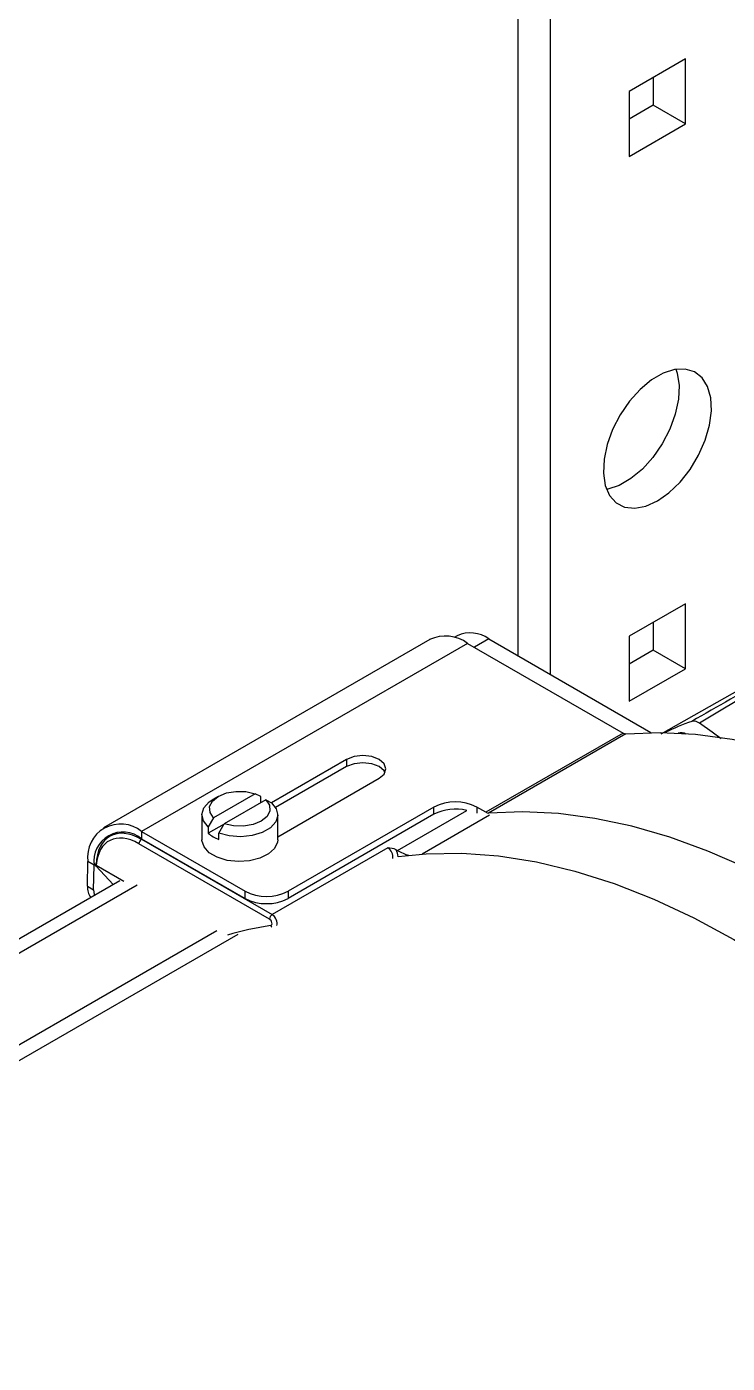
# Model space of a CAD drawing. Extents: x 6 to 134, y 1 to 99.
# Drawn here: x 91.56 to 94.45, y 81.06 to 86.57 of the extents above; entities that cross this region are included whole.
import ezdxf

# ---------------------------------------------------------------- set-up
doc = ezdxf.new("R2010")
doc.units = 0
doc.header["$MEASUREMENT"] = 0
doc.layers.add('OBJECT', color=7, linetype='CONTINUOUS')

msp = doc.modelspace()

# ---------------------------------------------------------------- linework, layer by layer
at = {"layer": 'OBJECT'}
for p, q in [((93.5824, 89.1241), (93.5824, 83.9737)), ((93.7153, 89.0473), (93.7153, 83.897)), ((94.2732, 86.4331), (94.0413, 86.2992)), ((94.2732, 86.1653), (94.2732, 86.4331)), ((94.1403, 86.3564), (94.1403, 86.2421)), ((94.0413, 86.2992), (94.0413, 86.0314)), ((94.1403, 86.2421), (94.0413, 86.1849)), ((94.2732, 86.1653), (94.1403, 86.2421)), ((94.0413, 86.0314), (94.2732, 86.1653)), ((94.2732, 84.1876), (94.0413, 84.0538)), ((94.2732, 83.9198), (94.2732, 84.1876)), ((94.1403, 84.1109), (94.1403, 83.9966)), ((94.9391, 84.0605), (94.3305, 83.6955)), ((93.2191, 84.04), (91.8756, 83.2645)), ((93.3756, 84.0245), (92.0321, 83.249)), ((93.3326, 84.0558), (93.3199, 84.0485)), ((93.3756, 84.0245), (94.0159, 83.6549)), ((93.4626, 84.0429), (93.4032, 84.0086)), ((93.4626, 84.0429), (94.1309, 83.657)), ((94.0413, 84.0538), (94.0413, 83.7859)), ((94.1403, 83.9966), (94.0413, 83.9394)), ((94.2732, 83.9198), (94.1403, 83.9966)), ((94.0413, 83.7859), (94.2732, 83.9198)), ((94.0159, 83.6549), (93.4502, 83.3283)), ((94.0271, 83.6519), (93.4614, 83.3253)), ((92.8766, 83.546), (92.5671, 83.3674)), ((92.8766, 83.5166), (92.584, 83.3477)), ((92.8766, 83.546), (92.8766, 83.5166)), ((92.593, 83.2272), (93.0109, 83.4684)), ((92.5006, 83.4051), (92.329, 83.3061)), ((92.5231, 83.3928), (92.5006, 83.4051)), ((92.3482, 83.3941), (92.3262, 83.3814)), ((92.5445, 83.3798), (92.3729, 83.2808)), ((92.5231, 83.3675), (92.5231, 83.3928)), ((92.5445, 83.3798), (92.567, 83.3675)), ((93.2365, 83.3497), (92.6354, 83.0027)), ((93.2365, 83.3203), (93.2365, 83.3497)), ((93.4502, 83.3283), (93.4133, 83.3497)), ((93.4133, 83.3497), (93.4133, 83.3242)), ((92.2805, 83.3176), (92.2805, 83.2154)), ((92.329, 83.3061), (92.3065, 83.2678)), ((92.593, 83.2154), (92.593, 83.3176)), ((93.2365, 83.3203), (92.6354, 82.9733)), ((93.0861, 83.1711), (93.3719, 83.3361)), ((93.466, 83.3164), (93.1886, 83.1562)), ((91.9284, 83.2451), (91.901, 83.2293)), ((92.0321, 83.249), (92.4587, 83.0027)), ((92.0321, 83.249), (92.0321, 83.2196)), ((92.3725, 83.2801), (92.3065, 83.242)), ((92.3065, 83.2678), (92.3065, 83.242)), ((92.3504, 83.2425), (92.3729, 83.2808)), ((92.3504, 83.2167), (92.3504, 83.2425)), ((92.559, 82.8884), (92.0213, 83.1988)), ((92.0342, 83.2183), (92.0319, 83.217)), ((92.0319, 83.217), (92.5696, 82.9065)), ((92.0321, 83.2196), (92.4587, 82.9733)), ((93.0464, 83.1818), (92.5696, 82.9065)), ((91.8092, 83.0237), (91.8108, 83.1256)), ((91.8362, 83.1104), (91.8108, 83.1256)), ((93.0809, 83.1741), (93.0861, 83.1711)), ((91.8347, 83.0085), (91.8362, 83.1104)), ((91.8452, 83.1156), (91.8362, 83.1104)), ((91.9146, 83.0302), (91.8449, 83.106)), ((91.8456, 83.1107), (91.9591, 83.0452)), ((91.9431, 83.0463), (81.9297, 77.2657)), ((92.0146, 83.0284), (82.0393, 77.2698)), ((91.8092, 83.0237), (91.8347, 83.0085)), ((92.4587, 82.9733), (92.4587, 83.0027)), ((92.6354, 83.0027), (92.6354, 82.9733)), ((92.3416, 82.8397), (82.533, 77.1774)), ((92.4281, 82.8247), (82.6148, 77.1596))]:
    msp.add_line(p, q, dxfattribs=at)
at = {"layer": 'OBJECT', "flags": 128}
for points in [[(94.1572, 84.6114), (94.2051, 84.6451), (94.2508, 84.6892), (94.292, 84.7417), (94.327, 84.8001), (94.354, 84.8618), (94.3719, 84.9237), (94.3797, 84.9831), (94.377, 85.0372), (94.3642, 85.0833), (94.3416, 85.1194), (94.3104, 85.1438), (94.2721, 85.1553), (94.2284, 85.1535), (94.1813, 85.1383), (94.1332, 85.1105), (94.0861, 85.0713), (94.0424, 85.0228), (94.0041, 84.967), (93.9729, 84.9066), (93.9503, 84.8444), (93.9374, 84.7834), (93.9348, 84.7263), (93.9426, 84.6759), (93.9604, 84.6346), (93.9875, 84.6041), (94.0224, 84.5861), (94.0637, 84.5812), (94.1094, 84.5898), (94.1572, 84.6114)], [(94.2336, 85.1544), (94.2389, 85.1381), (94.2467, 85.0877), (94.2441, 85.0307), (94.2312, 84.9696), (94.2087, 84.9075), (94.1775, 84.8471), (94.1391, 84.7913), (94.0954, 84.7427), (94.0484, 84.7036), (94.0002, 84.6758), (93.9532, 84.6606), (93.948, 84.6597)], [(94.8417, 84.0255), (94.6323, 83.912), (94.1718, 83.6509)], [(94.3305, 83.6955), (94.3139, 83.7034), (94.2991, 83.7031)], [(94.4206, 83.6316), (94.3827, 83.6585), (94.3305, 83.6955)], [(94.0271, 83.6519), (94.1688, 83.6572), (94.3149, 83.6499), (94.4647, 83.63), (94.6178, 83.5974), (94.7736, 83.5524), (94.9314, 83.4952), (95.0908, 83.4258), (95.251, 83.3446), (95.4116, 83.252), (95.5718, 83.1481), (95.7312, 83.0335), (95.889, 82.9085), (96.0448, 82.7737), (96.1979, 82.6295), (96.3477, 82.4764), (96.4937, 82.3151), (96.6354, 82.1461)], [(93.0109, 83.4684), (93.0315, 83.4862), (93.0387, 83.5072), (93.0315, 83.5282), (93.0109, 83.546), (92.9801, 83.5579), (92.9437, 83.5621), (92.9074, 83.5579), (92.8766, 83.546)], [(93.0353, 83.4925), (93.0315, 83.4988), (93.0109, 83.5166), (92.9801, 83.5285), (92.9437, 83.5327), (92.9074, 83.5285), (92.8766, 83.5166)], [(92.329, 83.3061), (92.3141, 83.3282), (92.3125, 83.352), (92.3242, 83.3747), (92.3482, 83.3941), (92.3817, 83.4079), (92.4211, 83.4147), (92.4623, 83.4137), (92.5006, 83.4051)], [(92.3065, 83.2678), (92.2866, 83.2926), (92.2805, 83.3198), (92.2888, 83.3467), (92.3108, 83.371), (92.3262, 83.3814)], [(92.567, 83.3675), (92.5869, 83.3426), (92.5929, 83.3155), (92.5846, 83.2885), (92.5627, 83.2643), (92.5292, 83.2449), (92.4871, 83.2322), (92.4404, 83.2275), (92.3934, 83.231), (92.3504, 83.2425)], [(92.5445, 83.3798), (92.5594, 83.3577), (92.561, 83.3339), (92.5492, 83.3112), (92.5253, 83.2918), (92.4918, 83.278), (92.4524, 83.2712), (92.4112, 83.2722), (92.3729, 83.2808)], [(96.0698, 81.8196), (95.9281, 81.9885), (95.782, 82.1498), (95.6322, 82.3029), (95.4791, 82.4471), (95.3233, 82.582), (95.1655, 82.7069), (95.0061, 82.8215), (94.8459, 82.9254), (94.6853, 83.0181), (94.5251, 83.0992), (94.3657, 83.1686), (94.2079, 83.2259), (94.0521, 83.2709), (93.899, 83.3034), (93.7492, 83.3234), (93.6031, 83.3307), (93.4614, 83.3253)], [(92.593, 83.2154), (92.592, 83.2053), (92.58, 83.1793), (92.5552, 83.1565), (92.5199, 83.139), (92.4772, 83.1282), (92.4309, 83.1252), (92.3851, 83.1302), (92.344, 83.1428), (92.311, 83.1618), (92.2893, 83.1856), (92.2806, 83.212), (92.2805, 83.2154)], [(93.0891, 83.1455), (93.2044, 83.1572), (93.3515, 83.1596), (93.5032, 83.1485), (93.6588, 83.1239), (93.8176, 83.0859), (93.979, 83.0347), (94.1424, 82.9704), (94.3071, 82.8935), (94.4725, 82.804), (94.6379, 82.7025), (94.8026, 82.5893), (94.966, 82.4649), (95.1274, 82.3297), (95.2863, 82.1843), (95.4418, 82.0293), (95.5935, 81.8654), (95.7406, 81.6931), (95.8574, 81.5463)], [(91.8456, 83.1107), (91.8433, 83.1118), (91.8419, 83.1123), (91.8409, 83.1119), (91.8415, 83.1101)], [(91.8347, 83.0085), (91.8361, 82.9898), (91.837, 82.9851)]]:
    msp.add_lwpolyline(points, dxfattribs=at)
at = {"layer": 'OBJECT'}
for centre, radius, start, end in [((93.3867, 83.9398), 0.128, 53.6567, 115.0328), ((108.1302, 59.6892), 27.7122, 118.42471, 119.94035), ((93.2842, 83.8999), 0.1546, 53.7654, 114.9242), ((94.696, 82.5855), 1.186, 109.5562, 115.3825), ((94.0264, 83.6715), 0.0197, 237.6845, 272.0947), ((94.255, 83.6165), 0.0396, 59.4724, 108.0396), ((93.3249, 83.1791), 0.1921, 62.6097, 117.3904), ((93.3252, 83.1483), 0.1935, 76.0494, 117.2982), ((93.4607, 83.345), 0.0197, 237.6845, 272.0947), ((91.9456, 83.1439), 0.1361, 50.5632, 187.7157), ((91.9556, 83.1266), 0.1204, 50.5632, 187.7156), ((92.4006, 83.3544), 0.1466, 230.059, 249.9463), ((92.0443, 83.1975), 0.0231, 122.6522, 176.7695), ((93.0403, 83.0728), 0.1092, 68.1936, 86.7938), ((93.0251, 83.1451), 0.0425, 349.9356, 59.853), ((93.0256, 83.1427), 0.0636, 2.4731, 29.6164), ((93.1809, 83.3308), 0.1857, 239.287, 255.3374), ((91.8495, 83.1049), 0.00947, 117.4066, 146.7868), ((91.8803, 83.0188), 0.0713, 175.9979, 216.0294), ((92.5471, 83.1733), 0.1921, 242.6097, 297.3904), ((92.5471, 83.1439), 0.1921, 242.6097, 297.3904), ((92.5821, 82.8871), 0.0231, 122.6522, 176.7695), ((92.5792, 82.8673), 0.0158, 201.1248, 230.1395)]:
    msp.add_arc(centre, radius, start, end, dxfattribs=at)
for centre, major_axis, ratio, start_param, end_param in [((94.2694, 83.6008), (-0.0317, 0.051), 0.576988, 5.796896, 6.000889), ((92.0289, 83.0029), (-0.1267, 0.227), 0.586796, 5.506368, 7.056899), ((92.0182, 82.997), (-0.1192, 0.2141), 0.587367, 5.506906, 7.008834), ((91.8555, 83.0999), (0.0145, -0.0123), 0.149888, 3.574701, 4.026626), ((92.5694, 82.8816), (-0.015, 0.0264), 0.582463, 3.624514, 5.502369), ((93.9351, 79.4418), (-1.8198, 3.2674), 0.587367, 6.069151, 6.149764), ((92.5588, 82.8757), (-0.0075, 0.0135), 0.587367, 2.927558, 5.506906)]:
    msp.add_ellipse(centre, major_axis=major_axis, ratio=ratio, start_param=start_param, end_param=end_param, dxfattribs=at)

doc.saveas('drawing.dxf')
